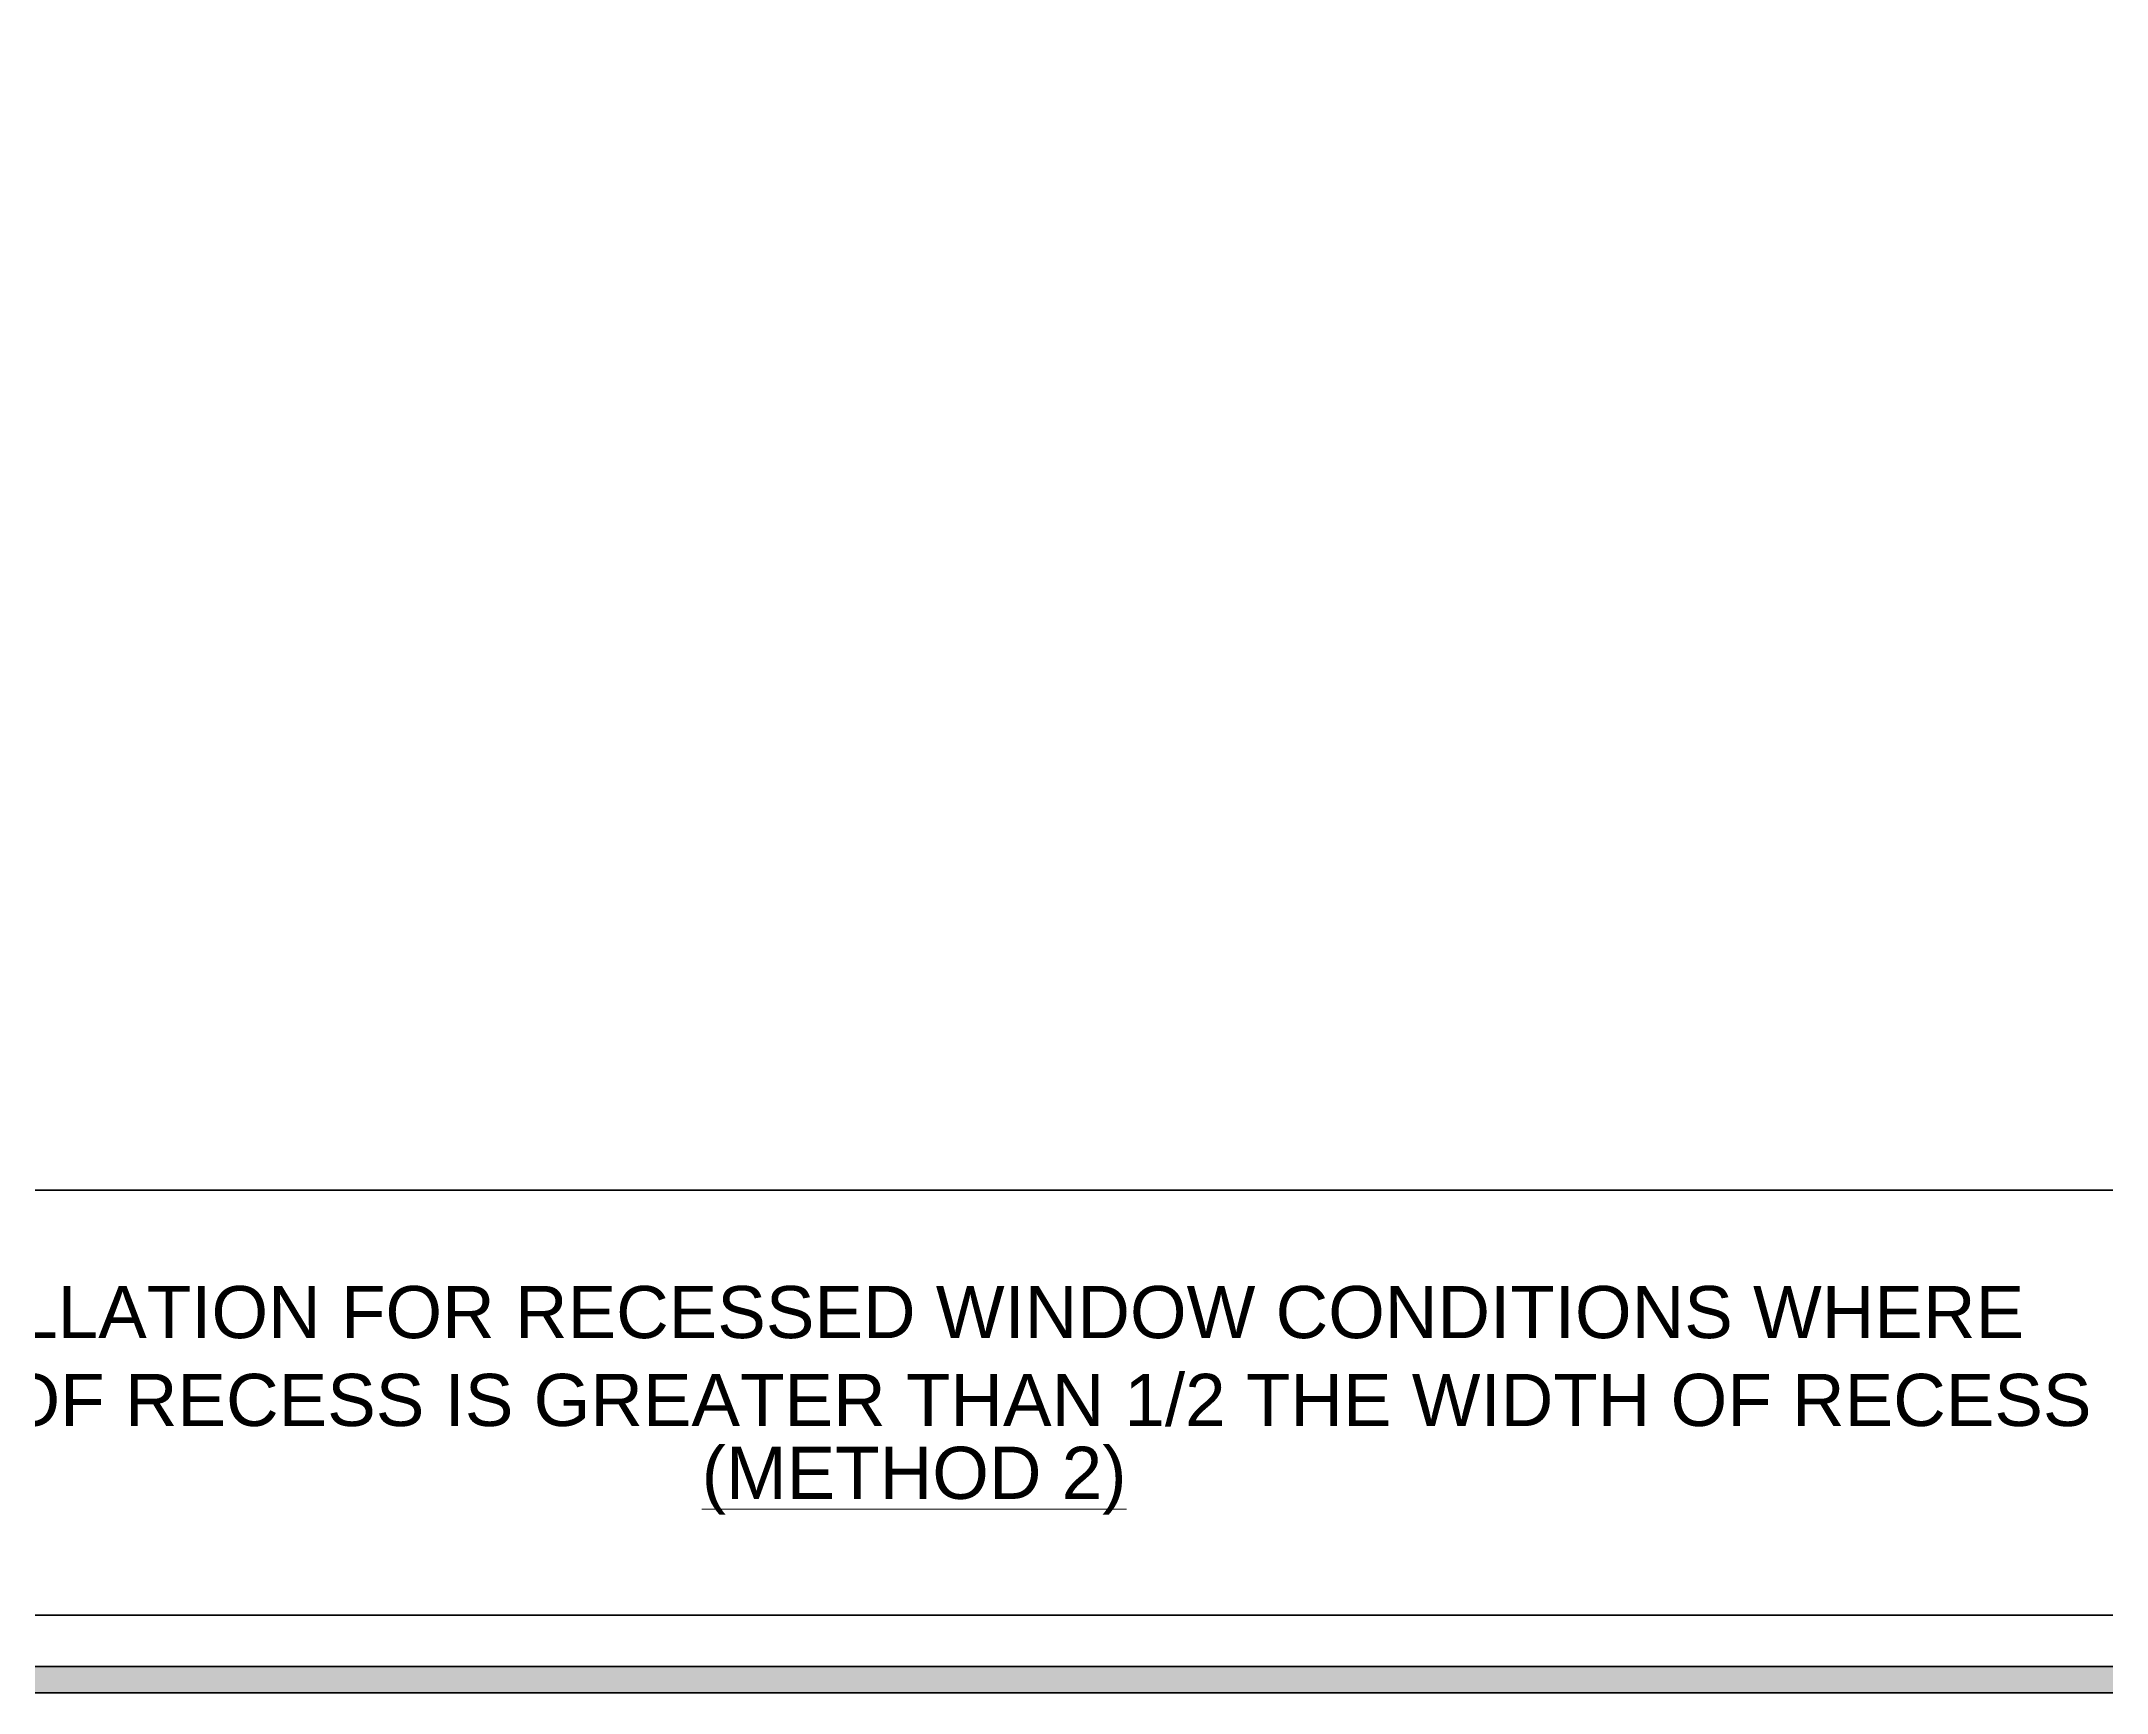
# Model space of a CAD drawing. Extents: x -1328 to 5679, y -4611 to 1603.
# Drawn here: x 91 to 805, y -3474 to -2904 of the extents above; entities that cross this region are included whole.
import ezdxf

# ---------------------------------------------------------------- set-up
doc = ezdxf.new("R2010")
doc.units = 0
doc.header["$MEASUREMENT"] = 0
for name, color, linetype, lineweight in [('A-ANNO-TTLB-TEXT-MEDM', 7, 'Continuous', 0), ('A-DETL-MEDM', 7, 'Continuous', 0), ('G-ANNO-TTLB', 7, 'Continuous', 0)]:
    doc.layers.add(name, color=color, linetype=linetype, lineweight=lineweight)

# ---------------------------------------------------------------- blocks, each defined once
blk = doc.blocks.new('Block_575')
at = {"layer": 'A-ANNO-TTLB-TEXT-MEDM', "char_height": 0.2, "attachment_point": 7}
for s, insert in [('\\C5;\\c16711680;\\FArial|b0|i0|c1;\\H18.002635;\\W1.000000;INSTALLATION FOR RECESSED WINDOW CONDITIONS WHERE', (9.1, -3351.55)), ('\\C5;\\c16711680;\\FArial|b0|i0|c1;\\H18.002635;\\W1.000000;DEPTH OF RECESS IS GREATER THAN 1/2 THE WIDTH OF RECESS', (-13.79, -3381.88)), ('\\L\\C5;\\c16711680;\\FArial|b0|i0|c1;\\H18.002635;\\W1.000000;(METHOD 2)\\l', (319.5, -3412.2))]:
    blk.add_mtext(s, dxfattribs=dict(at, insert=insert))

msp = doc.modelspace()

# ---------------------------------------------------------------- hatches: boundary and pattern name
at = {"layer": 'G-ANNO-TTLB', "true_color": 0xff00ff, "transparency": 33554687}
h = msp.add_hatch(color=6, dxfattribs=at)
edge = h.paths.add_edge_path()
edge.add_spline(control_points=[(1601.48, -3473.69), (1601.48, -3473.69), (-1328.04, -3473.69), (-1328.04, -3473.69), (-1328.04, -3473.69), (-1328.04, -1016.69), (-1328.04, -1016.69), (-1328.04, -1016.69), (1601.48, -1016.69), (1601.48, -1016.69), (1601.48, -1016.69), (1601.48, -3473.69), (1601.48, -3473.69)], knot_values=[0, 0, 0, 0, 1, 1, 1, 2, 2, 2, 3, 3, 3, 4, 4, 4, 4], degree=3, periodic=0)
edge = h.paths.add_edge_path()
edge.add_spline(control_points=[(-1319.04, -1025.69), (-1319.04, -1025.69), (-1319.04, -3464.69), (-1319.04, -3464.69), (-1319.04, -3464.69), (1592.48, -3464.69), (1592.48, -3464.69), (1592.48, -3464.69), (1592.48, -1025.69), (1592.48, -1025.69), (1592.48, -1025.69), (-1319.04, -1025.69), (-1319.04, -1025.69)], knot_values=[0, 0, 0, 0, 1, 1, 1, 2, 2, 2, 3, 3, 3, 4, 4, 4, 4], degree=3, periodic=0)
edge.add_line((-1319.04, -1025.69), (-1319.04, -1025.69))

# ---------------------------------------------------------------- linework, layer by layer
at = {"layer": 'A-DETL-MEDM', "color": 18, "lineweight": 106, "true_color": 0x000000}
msp.add_lwpolyline([(824.08, -3300.24), (-34.71, -3300.24), (-34.8, -3446.92), (824.02, -3446.92)], close=True, dxfattribs=at)
at = {"layer": 'G-ANNO-TTLB', "color": 6, "lineweight": 50, "true_color": 0xff00ff}
for p, q in [((-1319.04, -3464.69), (1592.48, -3464.69)), ((1592.48, -3464.69), (-1319.04, -3464.69)), ((-1328.04, -3473.69), (1601.48, -3473.69))]:
    msp.add_line(p, q, dxfattribs=at)
at = {"layer": 'G-ANNO-TTLB'}
for points in [[(1601.48, -3473.69), (1601.48, -3473.69), (-1328.04, -3473.69), (-1328.04, -3473.69), (-1328.04, -3473.69), (-1328.04, -1016.69), (-1328.04, -1016.69), (-1328.04, -1016.69), (1601.48, -1016.69), (1601.48, -1016.69), (1601.48, -1016.69), (1601.48, -3473.69), (1601.48, -3473.69)], [(-1319.04, -1025.69), (-1319.04, -1025.69), (-1319.04, -3464.69), (-1319.04, -3464.69), (-1319.04, -3464.69), (1592.48, -3464.69), (1592.48, -3464.69), (1592.48, -3464.69), (1592.48, -1025.69), (1592.48, -1025.69), (1592.48, -1025.69), (-1319.04, -1025.69), (-1319.04, -1025.69)]]:
    msp.add_open_spline(points, degree=3, knots=[0, 0, 0, 0, 1, 1, 1, 2, 2, 2, 3, 3, 3, 4, 4, 4, 4], dxfattribs=at)

# ---------------------------------------------------------------- block references
at = {"layer": 'A-ANNO-TTLB-TEXT-MEDM'}
msp.add_blockref('Block_575', (0, 0), dxfattribs=at)

doc.saveas('drawing.dxf')
